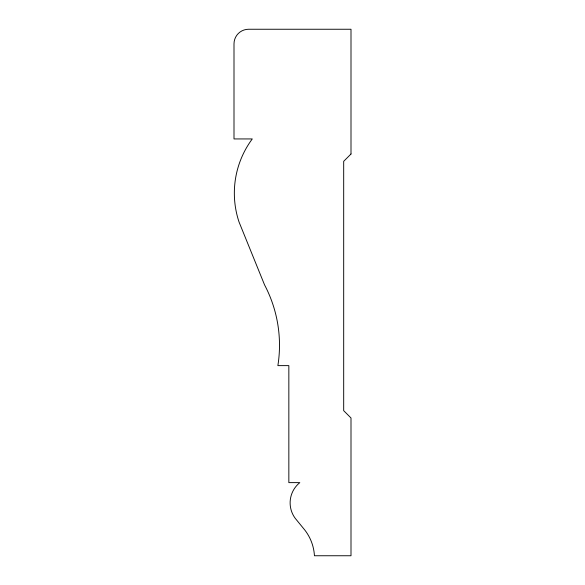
<?xml version="1.0" encoding="UTF-8"?>
<svg xmlns="http://www.w3.org/2000/svg" width="585" height="585" viewBox="0 0 585 585"><rect width="100%" height="100%" fill="white"/><g stroke="black" fill="none" stroke-linecap="round" stroke-linejoin="round"><path stroke-width="0.88" d="M351 154.001L343.688 161.314L343.688 410.67L351 417.983L351 555.75L314.438 555.75A46.215 46.215 0 0 0 304.851 530.098L295.169 518.251A25.989 25.989 0 0 1 299.812 482.625L288.844 482.625L288.844 365.625L277.875 365.625A129.351 129.351 0 0 0 264.544 284.866L239.016 221.934A90.938 90.938 0 0 1 252.281 138.938L234 138.938L234 43.875A14.625 14.625 0 0 1 248.625 29.25L351 29.25L351 154.001"/></g></svg>
